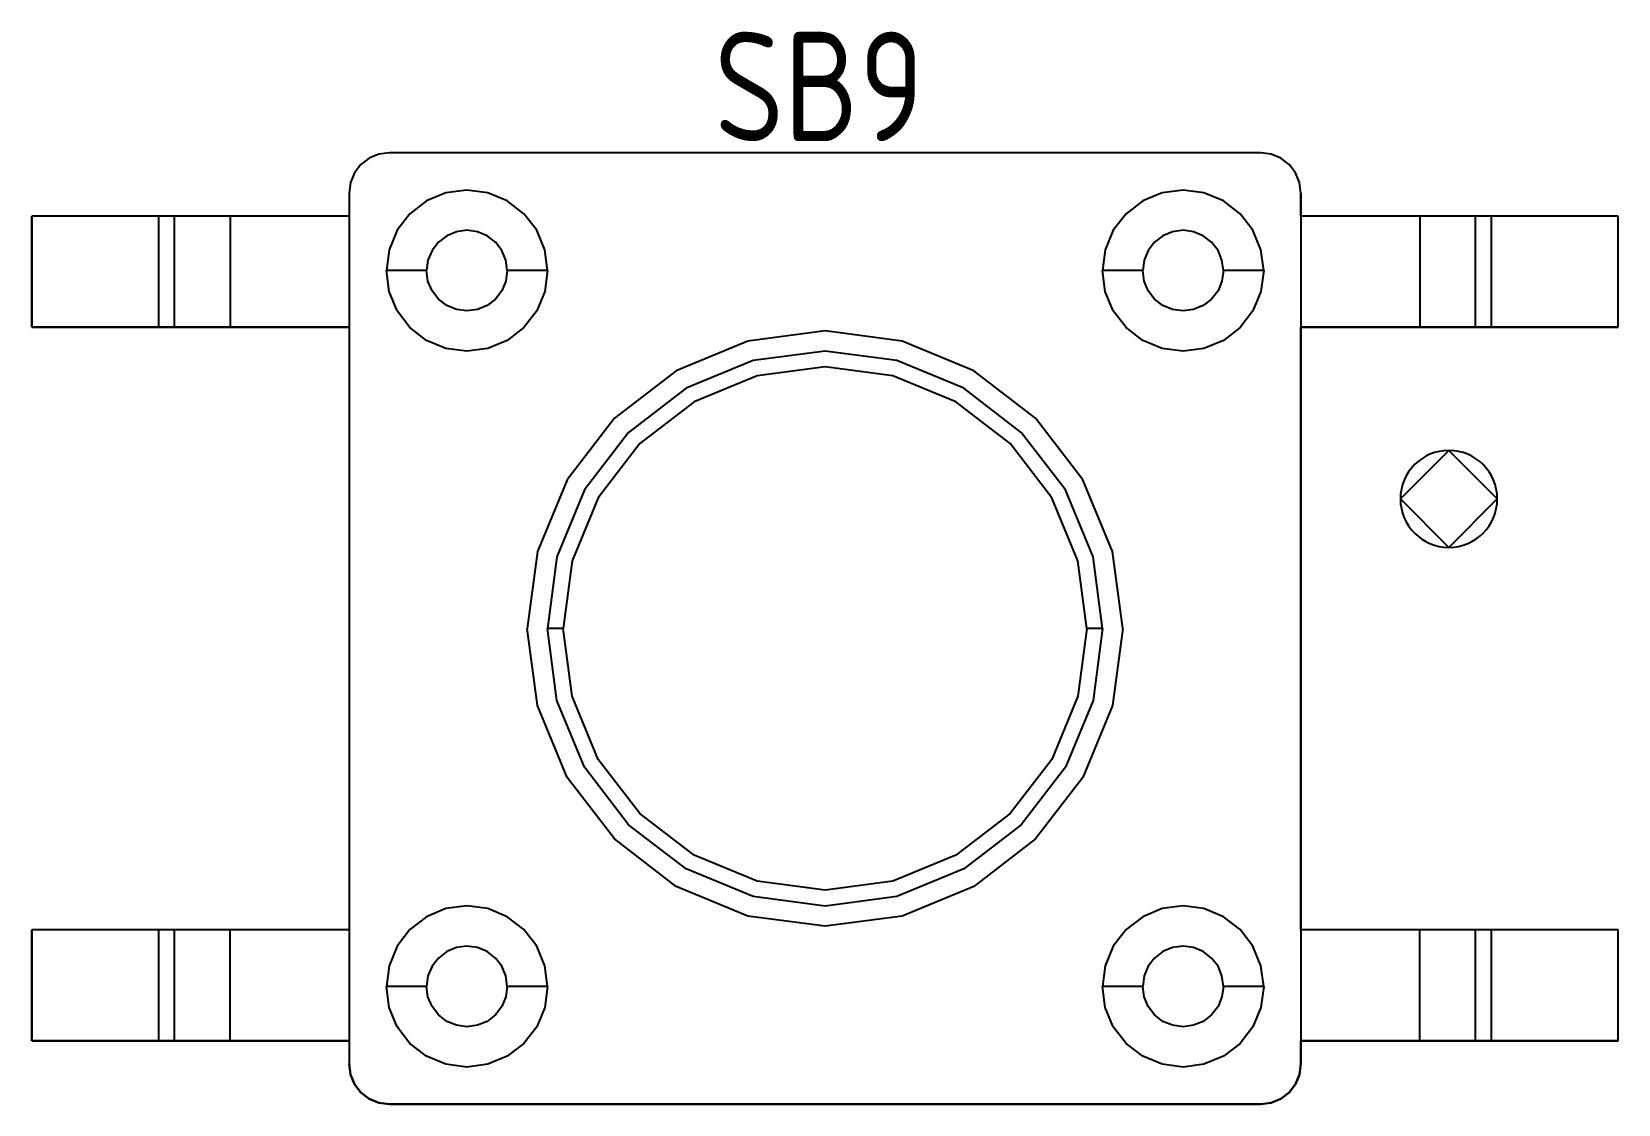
# Model space of a CAD drawing. Header units: inches. Extents: x 0 to 840, y -594 to 0.
# Drawn here: x 205.55 to 225.55, y -345.85 to -332.33 of the extents above; entities that cross this region are included whole.
import ezdxf

# ---------------------------------------------------------------- set-up
doc = ezdxf.new("R2010")
doc.units = ezdxf.units.IN
doc.header["$MEASUREMENT"] = 0
doc.styles.add('GOST type A0', font='', dxfattribs={"oblique": 15, "height": 5})
doc.styles.get('GOST type A0').set_extended_font_data('GOST type A')

msp = doc.modelspace()

# ---------------------------------------------------------------- linework, layer by layer
at = {"color": 18, "true_color": 0x000000}
for p, q in [((209.8, -333.922), (209.694, -334.002)), ((209.8, -333.922), (209.694, -334.002)), ((209.8, -333.922), (209.694, -334.002)), ((209.8, -333.922), (209.694, -334.002)), ((209.922, -333.872), (209.8, -333.922)), ((209.922, -333.872), (209.8, -333.922)), ((209.922, -333.872), (209.8, -333.922)), ((209.922, -333.872), (209.8, -333.922)), ((210.054, -333.854), (209.922, -333.872)), ((210.054, -333.854), (209.922, -333.872)), ((210.054, -333.854), (209.922, -333.872)), ((210.054, -333.854), (209.922, -333.872)), ((221.038, -333.854), (210.054, -333.854)), ((221.038, -333.854), (210.054, -333.854)), ((221.038, -333.854), (210.054, -333.854)), ((221.038, -333.854), (210.054, -333.854)), ((221.17, -333.872), (221.038, -333.854)), ((221.17, -333.872), (221.038, -333.854)), ((221.17, -333.872), (221.038, -333.854)), ((221.17, -333.872), (221.038, -333.854)), ((221.292, -333.922), (221.17, -333.872)), ((221.292, -333.922), (221.17, -333.872)), ((221.292, -333.922), (221.17, -333.872)), ((221.292, -333.922), (221.17, -333.872)), ((221.396, -334.002), (221.292, -333.922)), ((221.396, -334.002), (221.292, -333.922)), ((221.396, -334.002), (221.292, -333.922)), ((221.396, -334.002), (221.292, -333.922)), ((209.614, -334.108), (209.564, -334.23)), ((209.614, -334.108), (209.564, -334.23)), ((209.614, -334.108), (209.564, -334.23)), ((209.614, -334.108), (209.564, -334.23)), ((209.694, -334.002), (209.614, -334.108)), ((209.694, -334.002), (209.614, -334.108)), ((209.694, -334.002), (209.614, -334.108)), ((209.694, -334.002), (209.614, -334.108)), ((221.478, -334.108), (221.396, -334.002)), ((221.478, -334.108), (221.396, -334.002)), ((221.478, -334.108), (221.396, -334.002)), ((221.478, -334.108), (221.396, -334.002)), ((221.528, -334.23), (221.478, -334.108)), ((221.528, -334.23), (221.478, -334.108)), ((221.528, -334.23), (221.478, -334.108)), ((221.528, -334.23), (221.478, -334.108)), ((209.564, -334.23), (209.546, -334.362)), ((209.564, -334.23), (209.546, -334.362)), ((209.564, -334.23), (209.546, -334.362)), ((209.564, -334.23), (209.546, -334.362)), ((209.546, -334.362), (209.546, -334.654)), ((209.546, -334.362), (209.546, -345.346)), ((209.546, -334.362), (209.546, -334.654)), ((209.546, -334.362), (209.546, -345.346)), ((210.768, -334.358), (210.524, -334.46)), ((210.768, -334.358), (210.524, -334.46)), ((211.032, -334.324), (210.768, -334.358)), ((211.032, -334.324), (210.768, -334.358)), ((211.294, -334.358), (211.032, -334.324)), ((211.294, -334.358), (211.032, -334.324)), ((211.54, -334.46), (211.294, -334.358)), ((211.54, -334.46), (211.294, -334.358)), ((219.798, -334.358), (219.552, -334.46)), ((219.798, -334.358), (219.552, -334.46)), ((220.06, -334.324), (219.798, -334.358)), ((220.06, -334.324), (219.798, -334.358)), ((220.322, -334.358), (220.06, -334.324)), ((220.322, -334.358), (220.06, -334.324)), ((220.568, -334.46), (220.322, -334.358)), ((220.568, -334.46), (220.322, -334.358)), ((221.546, -334.362), (221.528, -334.23)), ((221.546, -334.362), (221.528, -334.23)), ((221.546, -334.362), (221.528, -334.23)), ((221.546, -334.362), (221.528, -334.23)), ((221.546, -334.654), (221.546, -334.362)), ((221.546, -334.362), (221.546, -345.346)), ((221.546, -334.654), (221.546, -334.362)), ((221.546, -334.362), (221.546, -345.346)), ((210.524, -334.46), (210.314, -334.622)), ((210.524, -334.46), (210.314, -334.622)), ((211.75, -334.622), (211.54, -334.46)), ((211.75, -334.622), (211.54, -334.46)), ((219.552, -334.46), (219.342, -334.622)), ((219.552, -334.46), (219.342, -334.622)), ((220.778, -334.622), (220.568, -334.46)), ((220.778, -334.622), (220.568, -334.46)), ((209.546, -334.654), (205.546, -334.654)), ((205.546, -334.654), (205.546, -336.054)), ((207.146, -334.654), (205.546, -334.654)), ((205.546, -336.054), (205.546, -334.654)), ((209.546, -334.654), (205.546, -334.654)), ((205.546, -334.654), (205.546, -336.054)), ((207.146, -334.654), (205.546, -334.654)), ((205.546, -336.054), (205.546, -334.654)), ((207.198, -334.654), (207.146, -334.654)), ((207.146, -336.054), (207.146, -334.654)), ((207.198, -334.654), (207.146, -334.654)), ((207.146, -336.054), (207.146, -334.654)), ((207.246, -334.654), (207.198, -334.654)), ((207.246, -334.654), (207.198, -334.654)), ((207.288, -334.654), (207.246, -334.654)), ((207.288, -334.654), (207.246, -334.654)), ((207.318, -334.654), (207.288, -334.654)), ((207.318, -334.654), (207.288, -334.654)), ((207.338, -334.654), (207.318, -334.654)), ((207.338, -334.654), (207.318, -334.654)), ((207.346, -334.654), (207.338, -334.654)), ((207.346, -334.654), (207.338, -334.654)), ((207.37, -334.654), (207.346, -334.654)), ((207.346, -336.054), (207.346, -334.654)), ((207.37, -334.654), (207.346, -334.654)), ((207.346, -336.054), (207.346, -334.654)), ((207.44, -334.654), (207.37, -334.654)), ((207.44, -334.654), (207.37, -334.654)), ((207.55, -334.654), (207.44, -334.654)), ((207.55, -334.654), (207.44, -334.654)), ((207.696, -334.654), (207.55, -334.654)), ((207.696, -334.654), (207.55, -334.654)), ((207.864, -334.654), (207.696, -334.654)), ((207.864, -334.654), (207.696, -334.654)), ((208.046, -334.654), (207.864, -334.654)), ((208.046, -334.654), (207.864, -334.654)), ((209.546, -334.654), (208.046, -334.654)), ((208.046, -334.654), (208.046, -336.054)), ((209.546, -334.654), (208.046, -334.654)), ((208.046, -334.654), (208.046, -336.054)), ((210.314, -334.622), (210.152, -334.832)), ((210.314, -334.622), (210.152, -334.832)), ((211.912, -334.832), (211.75, -334.622)), ((211.912, -334.832), (211.75, -334.622)), ((219.342, -334.622), (219.18, -334.832)), ((219.342, -334.622), (219.18, -334.832)), ((220.94, -334.832), (220.778, -334.622)), ((220.94, -334.832), (220.778, -334.622)), ((225.546, -334.654), (221.546, -334.654)), ((223.046, -334.654), (221.546, -334.654)), ((225.546, -334.654), (221.546, -334.654)), ((223.046, -334.654), (221.546, -334.654)), ((223.226, -334.654), (223.046, -334.654)), ((223.046, -334.654), (223.046, -336.054)), ((223.226, -334.654), (223.046, -334.654)), ((223.046, -334.654), (223.046, -336.054)), ((223.396, -334.654), (223.226, -334.654)), ((223.396, -334.654), (223.226, -334.654)), ((223.54, -334.654), (223.396, -334.654)), ((223.54, -334.654), (223.396, -334.654)), ((223.652, -334.654), (223.54, -334.654)), ((223.652, -334.654), (223.54, -334.654)), ((223.722, -334.654), (223.652, -334.654)), ((223.722, -334.654), (223.652, -334.654)), ((223.746, -334.654), (223.722, -334.654)), ((223.746, -334.654), (223.722, -334.654)), ((223.746, -336.054), (223.746, -334.654)), ((223.752, -334.654), (223.746, -334.654)), ((223.746, -336.054), (223.746, -334.654)), ((223.752, -334.654), (223.746, -334.654)), ((223.772, -334.654), (223.752, -334.654)), ((223.772, -334.654), (223.752, -334.654)), ((223.804, -334.654), (223.772, -334.654)), ((223.804, -334.654), (223.772, -334.654)), ((223.846, -334.654), (223.804, -334.654)), ((223.846, -334.654), (223.804, -334.654)), ((223.894, -334.654), (223.846, -334.654)), ((223.894, -334.654), (223.846, -334.654)), ((223.946, -334.654), (223.894, -334.654)), ((223.946, -334.654), (223.894, -334.654)), ((225.546, -334.654), (223.946, -334.654)), ((223.946, -336.054), (223.946, -334.654)), ((225.546, -334.654), (223.946, -334.654)), ((223.946, -336.054), (223.946, -334.654)), ((225.546, -336.054), (225.546, -334.654)), ((225.546, -336.054), (225.546, -334.654)), ((225.546, -336.054), (225.546, -334.654)), ((225.546, -336.054), (225.546, -334.654)), ((210.152, -334.832), (210.05, -335.076)), ((210.152, -334.832), (210.05, -335.076)), ((210.672, -334.98), (210.592, -335.086)), ((210.672, -334.98), (210.592, -335.086)), ((210.778, -334.9), (210.672, -334.98)), ((210.778, -334.9), (210.672, -334.98)), ((210.9, -334.85), (210.778, -334.9)), ((210.9, -334.85), (210.778, -334.9)), ((211.032, -334.832), (210.9, -334.85)), ((211.032, -334.832), (210.9, -334.85)), ((211.164, -334.85), (211.032, -334.832)), ((211.164, -334.85), (211.032, -334.832)), ((211.286, -334.9), (211.164, -334.85)), ((211.286, -334.9), (211.164, -334.85)), ((211.39, -334.98), (211.286, -334.9)), ((211.39, -334.98), (211.286, -334.9)), ((211.472, -335.086), (211.39, -334.98)), ((211.472, -335.086), (211.39, -334.98)), ((212.012, -335.076), (211.912, -334.832)), ((212.012, -335.076), (211.912, -334.832)), ((219.18, -334.832), (219.078, -335.076)), ((219.18, -334.832), (219.078, -335.076)), ((219.7, -334.98), (219.62, -335.086)), ((219.7, -334.98), (219.62, -335.086)), ((219.806, -334.9), (219.7, -334.98)), ((219.806, -334.9), (219.7, -334.98)), ((219.928, -334.85), (219.806, -334.9)), ((219.928, -334.85), (219.806, -334.9)), ((220.06, -334.832), (219.928, -334.85)), ((220.06, -334.832), (219.928, -334.85)), ((220.192, -334.85), (220.06, -334.832)), ((220.192, -334.85), (220.06, -334.832)), ((220.314, -334.9), (220.192, -334.85)), ((220.314, -334.9), (220.192, -334.85)), ((220.42, -334.98), (220.314, -334.9)), ((220.42, -334.98), (220.314, -334.9)), ((220.5, -335.086), (220.42, -334.98)), ((220.5, -335.086), (220.42, -334.98)), ((221.042, -335.076), (220.94, -334.832)), ((221.042, -335.076), (220.94, -334.832)), ((210.05, -335.076), (210.016, -335.34)), ((210.05, -335.076), (210.016, -335.34)), ((210.592, -335.086), (210.54, -335.208)), ((210.592, -335.086), (210.54, -335.208)), ((211.522, -335.208), (211.472, -335.086)), ((211.522, -335.208), (211.472, -335.086)), ((212.048, -335.34), (212.012, -335.076)), ((212.048, -335.34), (212.012, -335.076)), ((219.078, -335.076), (219.044, -335.34)), ((219.078, -335.076), (219.044, -335.34)), ((219.62, -335.086), (219.57, -335.208)), ((219.62, -335.086), (219.57, -335.208)), ((220.55, -335.208), (220.5, -335.086)), ((220.55, -335.208), (220.5, -335.086)), ((221.076, -335.34), (221.042, -335.076)), ((221.076, -335.34), (221.042, -335.076)), ((210.05, -335.602), (210.016, -335.34)), ((210.032, -335.34), (210.016, -335.34)), ((210.05, -335.602), (210.016, -335.34)), ((210.032, -335.34), (210.016, -335.34)), ((210.084, -335.34), (210.032, -335.34)), ((210.084, -335.34), (210.032, -335.34)), ((210.164, -335.34), (210.084, -335.34)), ((210.164, -335.34), (210.084, -335.34)), ((210.27, -335.34), (210.164, -335.34)), ((210.27, -335.34), (210.164, -335.34)), ((210.392, -335.34), (210.27, -335.34)), ((210.392, -335.34), (210.27, -335.34)), ((210.524, -335.34), (210.392, -335.34)), ((210.524, -335.34), (210.392, -335.34)), ((210.54, -335.208), (210.524, -335.34)), ((210.54, -335.208), (210.524, -335.34)), ((210.54, -335.472), (210.524, -335.34)), ((210.54, -335.472), (210.524, -335.34)), ((211.54, -335.34), (211.522, -335.208)), ((211.54, -335.34), (211.522, -335.208)), ((211.54, -335.34), (211.522, -335.472)), ((211.54, -335.34), (211.522, -335.472)), ((211.672, -335.34), (211.54, -335.34)), ((211.672, -335.34), (211.54, -335.34)), ((211.794, -335.34), (211.672, -335.34)), ((211.794, -335.34), (211.672, -335.34)), ((211.898, -335.34), (211.794, -335.34)), ((211.898, -335.34), (211.794, -335.34)), ((211.98, -335.34), (211.898, -335.34)), ((211.98, -335.34), (211.898, -335.34)), ((212.03, -335.34), (211.98, -335.34)), ((212.03, -335.34), (211.98, -335.34)), ((212.048, -335.34), (212.012, -335.602)), ((212.048, -335.34), (212.012, -335.602)), ((212.048, -335.34), (212.03, -335.34)), ((212.048, -335.34), (212.03, -335.34)), ((219.078, -335.602), (219.044, -335.34)), ((219.062, -335.34), (219.044, -335.34)), ((219.078, -335.602), (219.044, -335.34)), ((219.062, -335.34), (219.044, -335.34)), ((219.112, -335.34), (219.062, -335.34)), ((219.112, -335.34), (219.062, -335.34)), ((219.192, -335.34), (219.112, -335.34)), ((219.192, -335.34), (219.112, -335.34)), ((219.298, -335.34), (219.192, -335.34)), ((219.298, -335.34), (219.192, -335.34)), ((219.42, -335.34), (219.298, -335.34)), ((219.42, -335.34), (219.298, -335.34)), ((219.552, -335.34), (219.42, -335.34)), ((219.552, -335.34), (219.42, -335.34)), ((219.57, -335.208), (219.552, -335.34)), ((219.57, -335.208), (219.552, -335.34)), ((219.57, -335.472), (219.552, -335.34)), ((219.57, -335.472), (219.552, -335.34)), ((220.568, -335.34), (220.55, -335.208)), ((220.568, -335.34), (220.55, -335.208)), ((220.568, -335.34), (220.55, -335.472)), ((220.568, -335.34), (220.55, -335.472)), ((220.7, -335.34), (220.568, -335.34)), ((220.7, -335.34), (220.568, -335.34)), ((220.822, -335.34), (220.7, -335.34)), ((220.822, -335.34), (220.7, -335.34)), ((220.928, -335.34), (220.822, -335.34)), ((220.928, -335.34), (220.822, -335.34)), ((221.008, -335.34), (220.928, -335.34)), ((221.008, -335.34), (220.928, -335.34)), ((221.058, -335.34), (221.008, -335.34)), ((221.058, -335.34), (221.008, -335.34)), ((221.076, -335.34), (221.042, -335.602)), ((221.076, -335.34), (221.042, -335.602)), ((221.076, -335.34), (221.058, -335.34)), ((221.076, -335.34), (221.058, -335.34)), ((210.592, -335.594), (210.54, -335.472)), ((210.592, -335.594), (210.54, -335.472)), ((210.672, -335.7), (210.592, -335.594)), ((210.672, -335.7), (210.592, -335.594)), ((211.472, -335.594), (211.39, -335.7)), ((211.472, -335.594), (211.39, -335.7)), ((211.522, -335.472), (211.472, -335.594)), ((211.522, -335.472), (211.472, -335.594)), ((219.62, -335.594), (219.57, -335.472)), ((219.62, -335.594), (219.57, -335.472)), ((219.7, -335.7), (219.62, -335.594)), ((219.7, -335.7), (219.62, -335.594)), ((220.5, -335.594), (220.42, -335.7)), ((220.5, -335.594), (220.42, -335.7)), ((220.55, -335.472), (220.5, -335.594)), ((220.55, -335.472), (220.5, -335.594)), ((210.152, -335.848), (210.05, -335.602)), ((210.152, -335.848), (210.05, -335.602)), ((210.778, -335.78), (210.672, -335.7)), ((210.778, -335.78), (210.672, -335.7)), ((210.9, -335.83), (210.778, -335.78)), ((210.9, -335.83), (210.778, -335.78)), ((211.286, -335.78), (211.164, -335.83)), ((211.286, -335.78), (211.164, -335.83)), ((211.39, -335.7), (211.286, -335.78)), ((211.39, -335.7), (211.286, -335.78)), ((212.012, -335.602), (211.912, -335.848)), ((212.012, -335.602), (211.912, -335.848)), ((219.18, -335.848), (219.078, -335.602)), ((219.18, -335.848), (219.078, -335.602)), ((219.806, -335.78), (219.7, -335.7)), ((219.806, -335.78), (219.7, -335.7)), ((219.928, -335.83), (219.806, -335.78)), ((219.928, -335.83), (219.806, -335.78)), ((220.314, -335.78), (220.192, -335.83)), ((220.314, -335.78), (220.192, -335.83)), ((220.42, -335.7), (220.314, -335.78)), ((220.42, -335.7), (220.314, -335.78)), ((221.042, -335.602), (220.94, -335.848)), ((221.042, -335.602), (220.94, -335.848)), ((210.314, -336.058), (210.152, -335.848)), ((210.314, -336.058), (210.152, -335.848)), ((211.032, -335.848), (210.9, -335.83)), ((211.032, -335.848), (210.9, -335.83)), ((211.164, -335.83), (211.032, -335.848)), ((211.164, -335.83), (211.032, -335.848)), ((211.912, -335.848), (211.75, -336.058)), ((211.912, -335.848), (211.75, -336.058)), ((219.342, -336.058), (219.18, -335.848)), ((219.342, -336.058), (219.18, -335.848)), ((220.06, -335.848), (219.928, -335.83)), ((220.06, -335.848), (219.928, -335.83)), ((220.192, -335.83), (220.06, -335.848)), ((220.192, -335.83), (220.06, -335.848)), ((220.94, -335.848), (220.778, -336.058)), ((220.94, -335.848), (220.778, -336.058)), ((205.546, -336.054), (209.546, -336.054)), ((207.146, -336.054), (205.546, -336.054)), ((205.546, -336.054), (209.546, -336.054)), ((207.146, -336.054), (205.546, -336.054)), ((207.198, -336.054), (207.146, -336.054)), ((207.198, -336.054), (207.146, -336.054)), ((207.246, -336.054), (207.198, -336.054)), ((207.246, -336.054), (207.198, -336.054)), ((207.288, -336.054), (207.246, -336.054)), ((207.288, -336.054), (207.246, -336.054)), ((207.318, -336.054), (207.288, -336.054)), ((207.318, -336.054), (207.288, -336.054)), ((207.338, -336.054), (207.318, -336.054)), ((207.338, -336.054), (207.318, -336.054)), ((207.346, -336.054), (207.338, -336.054)), ((207.346, -336.054), (207.338, -336.054)), ((207.37, -336.054), (207.346, -336.054)), ((207.37, -336.054), (207.346, -336.054)), ((207.44, -336.054), (207.37, -336.054)), ((207.44, -336.054), (207.37, -336.054)), ((207.55, -336.054), (207.44, -336.054)), ((207.55, -336.054), (207.44, -336.054)), ((207.696, -336.054), (207.55, -336.054)), ((207.696, -336.054), (207.55, -336.054)), ((207.864, -336.054), (207.696, -336.054)), ((207.864, -336.054), (207.696, -336.054)), ((208.046, -336.054), (207.864, -336.054)), ((208.046, -336.054), (207.864, -336.054)), ((209.546, -336.054), (208.046, -336.054)), ((209.546, -336.054), (208.046, -336.054)), ((209.546, -336.054), (209.546, -343.654)), ((209.546, -336.054), (209.546, -343.654)), ((210.524, -336.22), (210.314, -336.058)), ((210.524, -336.22), (210.314, -336.058)), ((211.75, -336.058), (211.54, -336.22)), ((211.75, -336.058), (211.54, -336.22)), ((215.546, -336.1), (214.574, -336.228)), ((215.546, -336.1), (214.574, -336.228)), ((216.518, -336.228), (215.546, -336.1)), ((216.518, -336.228), (215.546, -336.1)), ((219.552, -336.22), (219.342, -336.058)), ((219.552, -336.22), (219.342, -336.058)), ((220.778, -336.058), (220.568, -336.22)), ((220.778, -336.058), (220.568, -336.22)), ((221.546, -343.654), (221.546, -336.054)), ((221.546, -336.054), (225.546, -336.054)), ((223.046, -336.054), (221.546, -336.054)), ((221.546, -343.654), (221.546, -336.054)), ((221.546, -336.054), (225.546, -336.054)), ((223.046, -336.054), (221.546, -336.054)), ((223.226, -336.054), (223.046, -336.054)), ((223.226, -336.054), (223.046, -336.054)), ((223.396, -336.054), (223.226, -336.054)), ((223.396, -336.054), (223.226, -336.054)), ((223.54, -336.054), (223.396, -336.054)), ((223.54, -336.054), (223.396, -336.054)), ((223.652, -336.054), (223.54, -336.054)), ((223.652, -336.054), (223.54, -336.054)), ((223.722, -336.054), (223.652, -336.054)), ((223.722, -336.054), (223.652, -336.054)), ((223.746, -336.054), (223.722, -336.054)), ((223.746, -336.054), (223.722, -336.054)), ((223.752, -336.054), (223.746, -336.054)), ((223.752, -336.054), (223.746, -336.054)), ((223.772, -336.054), (223.752, -336.054)), ((223.772, -336.054), (223.752, -336.054)), ((223.804, -336.054), (223.772, -336.054)), ((223.804, -336.054), (223.772, -336.054)), ((223.846, -336.054), (223.804, -336.054)), ((223.846, -336.054), (223.804, -336.054)), ((223.894, -336.054), (223.846, -336.054)), ((223.894, -336.054), (223.846, -336.054)), ((223.946, -336.054), (223.894, -336.054)), ((223.946, -336.054), (223.894, -336.054)), ((225.546, -336.054), (223.946, -336.054)), ((225.546, -336.054), (223.946, -336.054)), ((210.768, -336.322), (210.524, -336.22)), ((210.768, -336.322), (210.524, -336.22)), ((211.032, -336.356), (210.768, -336.322)), ((211.032, -336.356), (210.768, -336.322)), ((211.294, -336.322), (211.032, -336.356)), ((211.294, -336.322), (211.032, -336.356)), ((211.54, -336.22), (211.294, -336.322)), ((211.54, -336.22), (211.294, -336.322)), ((214.574, -336.228), (213.668, -336.604)), ((214.574, -336.228), (213.668, -336.604)), ((215.546, -336.354), (214.64, -336.474)), ((215.546, -336.354), (214.64, -336.474)), ((216.452, -336.474), (215.546, -336.354)), ((216.452, -336.474), (215.546, -336.354)), ((217.422, -336.604), (216.518, -336.228)), ((217.422, -336.604), (216.518, -336.228)), ((219.798, -336.322), (219.552, -336.22)), ((219.798, -336.322), (219.552, -336.22)), ((220.06, -336.356), (219.798, -336.322)), ((220.06, -336.356), (219.798, -336.322)), ((220.322, -336.322), (220.06, -336.356)), ((220.322, -336.322), (220.06, -336.356)), ((220.568, -336.22), (220.322, -336.322)), ((220.568, -336.22), (220.322, -336.322)), ((214.64, -336.474), (213.796, -336.822)), ((214.64, -336.474), (213.796, -336.822)), ((215.546, -336.554), (214.692, -336.666)), ((215.546, -336.554), (214.692, -336.666)), ((216.4, -336.666), (215.546, -336.554)), ((216.4, -336.666), (215.546, -336.554)), ((217.296, -336.822), (216.452, -336.474)), ((217.296, -336.822), (216.452, -336.474)), ((213.668, -336.604), (212.892, -337.2)), ((213.668, -336.604), (212.892, -337.2)), ((214.692, -336.666), (213.896, -336.996)), ((214.692, -336.666), (213.896, -336.996)), ((217.196, -336.996), (216.4, -336.666)), ((217.196, -336.996), (216.4, -336.666)), ((218.2, -337.2), (217.422, -336.604)), ((218.2, -337.2), (217.422, -336.604)), ((213.796, -336.822), (213.07, -337.38)), ((213.796, -336.822), (213.07, -337.38)), ((213.896, -336.996), (213.212, -337.52)), ((213.896, -336.996), (213.212, -337.52)), ((217.88, -337.52), (217.196, -336.996)), ((217.88, -337.52), (217.196, -336.996)), ((218.02, -337.38), (217.296, -336.822)), ((218.02, -337.38), (217.296, -336.822)), ((212.892, -337.2), (212.294, -337.978)), ((212.892, -337.2), (212.294, -337.978)), ((213.07, -337.38), (212.514, -338.104)), ((213.07, -337.38), (212.514, -338.104)), ((218.576, -338.104), (218.02, -337.38)), ((218.576, -338.104), (218.02, -337.38)), ((218.796, -337.978), (218.2, -337.2)), ((218.796, -337.978), (218.2, -337.2)), ((213.212, -337.52), (212.688, -338.204)), ((213.212, -337.52), (212.688, -338.204)), ((218.404, -338.204), (217.88, -337.52)), ((218.404, -338.204), (217.88, -337.52)), ((223.41, -337.608), (222.799, -338.219)), ((224.021, -338.219), (223.41, -337.608)), ((212.294, -337.978), (211.92, -338.882)), ((212.294, -337.978), (211.92, -338.882)), ((219.172, -338.882), (218.796, -337.978)), ((219.172, -338.882), (218.796, -337.978)), ((212.514, -338.104), (212.166, -338.948)), ((212.514, -338.104), (212.166, -338.948)), ((218.926, -338.948), (218.576, -338.104)), ((218.926, -338.948), (218.576, -338.104)), ((212.688, -338.204), (212.358, -339)), ((212.688, -338.204), (212.358, -339)), ((218.734, -339), (218.404, -338.204)), ((218.734, -339), (218.404, -338.204)), ((222.799, -338.219), (223.41, -338.83)), ((223.41, -338.83), (224.021, -338.219)), ((211.92, -338.882), (211.792, -339.854)), ((211.92, -338.882), (211.792, -339.854)), ((212.166, -338.948), (212.046, -339.854)), ((212.166, -338.948), (212.046, -339.854)), ((219.046, -339.854), (218.926, -338.948)), ((219.046, -339.854), (218.926, -338.948)), ((219.3, -339.854), (219.172, -338.882)), ((219.3, -339.854), (219.172, -338.882)), ((212.358, -339), (212.246, -339.854)), ((212.358, -339), (212.246, -339.854)), ((218.846, -339.854), (218.734, -339)), ((218.846, -339.854), (218.734, -339)), ((211.92, -340.826), (211.792, -339.854)), ((211.92, -340.826), (211.792, -339.854)), ((212.166, -340.76), (212.046, -339.854)), ((212.052, -339.854), (212.046, -339.854)), ((212.166, -340.76), (212.046, -339.854)), ((212.052, -339.854), (212.046, -339.854)), ((212.072, -339.854), (212.052, -339.854)), ((212.072, -339.854), (212.052, -339.854)), ((212.104, -339.854), (212.072, -339.854)), ((212.104, -339.854), (212.072, -339.854)), ((212.146, -339.854), (212.104, -339.854)), ((212.146, -339.854), (212.104, -339.854)), ((212.194, -339.854), (212.146, -339.854)), ((212.194, -339.854), (212.146, -339.854)), ((212.246, -339.854), (212.194, -339.854)), ((212.246, -339.854), (212.194, -339.854)), ((212.358, -340.708), (212.246, -339.854)), ((212.358, -340.708), (212.246, -339.854)), ((218.846, -339.854), (218.734, -340.708)), ((218.846, -339.854), (218.734, -340.708)), ((218.898, -339.854), (218.846, -339.854)), ((218.898, -339.854), (218.846, -339.854)), ((218.946, -339.854), (218.898, -339.854)), ((218.946, -339.854), (218.898, -339.854)), ((219.046, -339.854), (218.926, -340.76)), ((219.046, -339.854), (218.926, -340.76)), ((218.988, -339.854), (218.946, -339.854)), ((218.988, -339.854), (218.946, -339.854)), ((219.018, -339.854), (218.988, -339.854)), ((219.018, -339.854), (218.988, -339.854)), ((219.038, -339.854), (219.018, -339.854)), ((219.038, -339.854), (219.018, -339.854)), ((219.046, -339.854), (219.038, -339.854)), ((219.046, -339.854), (219.038, -339.854)), ((219.3, -339.854), (219.172, -340.826)), ((219.3, -339.854), (219.172, -340.826)), ((212.514, -341.604), (212.166, -340.76)), ((212.514, -341.604), (212.166, -340.76)), ((212.688, -341.504), (212.358, -340.708)), ((212.688, -341.504), (212.358, -340.708)), ((218.734, -340.708), (218.404, -341.504)), ((218.734, -340.708), (218.404, -341.504)), ((218.926, -340.76), (218.576, -341.604)), ((218.926, -340.76), (218.576, -341.604)), ((212.294, -341.732), (211.92, -340.826)), ((212.294, -341.732), (211.92, -340.826)), ((219.172, -340.826), (218.796, -341.732)), ((219.172, -340.826), (218.796, -341.732)), ((213.212, -342.188), (212.688, -341.504)), ((213.212, -342.188), (212.688, -341.504)), ((218.404, -341.504), (217.88, -342.188)), ((218.404, -341.504), (217.88, -342.188)), ((212.892, -342.508), (212.294, -341.732)), ((212.892, -342.508), (212.294, -341.732)), ((213.07, -342.328), (212.514, -341.604)), ((213.07, -342.328), (212.514, -341.604)), ((218.576, -341.604), (218.02, -342.328)), ((218.576, -341.604), (218.02, -342.328)), ((218.796, -341.732), (218.2, -342.508)), ((218.796, -341.732), (218.2, -342.508)), ((213.896, -342.712), (213.212, -342.188)), ((213.896, -342.712), (213.212, -342.188)), ((217.88, -342.188), (217.196, -342.712)), ((217.88, -342.188), (217.196, -342.712)), ((213.796, -342.886), (213.07, -342.328)), ((213.796, -342.886), (213.07, -342.328)), ((218.02, -342.328), (217.296, -342.886)), ((218.02, -342.328), (217.296, -342.886)), ((213.668, -343.106), (212.892, -342.508)), ((213.668, -343.106), (212.892, -342.508)), ((218.2, -342.508), (217.422, -343.106)), ((218.2, -342.508), (217.422, -343.106)), ((214.692, -343.042), (213.896, -342.712)), ((214.692, -343.042), (213.896, -342.712)), ((217.196, -342.712), (216.4, -343.042)), ((217.196, -342.712), (216.4, -343.042)), ((214.64, -343.234), (213.796, -342.886)), ((214.64, -343.234), (213.796, -342.886)), ((217.296, -342.886), (216.452, -343.234)), ((217.296, -342.886), (216.452, -343.234)), ((214.574, -343.48), (213.668, -343.106)), ((214.574, -343.48), (213.668, -343.106)), ((215.546, -343.154), (214.692, -343.042)), ((215.546, -343.154), (214.692, -343.042)), ((216.4, -343.042), (215.546, -343.154)), ((216.4, -343.042), (215.546, -343.154)), ((217.422, -343.106), (216.518, -343.48)), ((217.422, -343.106), (216.518, -343.48)), ((210.768, -343.386), (210.524, -343.488)), ((210.768, -343.386), (210.524, -343.488)), ((211.032, -343.352), (210.768, -343.386)), ((211.032, -343.352), (210.768, -343.386)), ((211.294, -343.386), (211.032, -343.352)), ((211.294, -343.386), (211.032, -343.352)), ((211.54, -343.488), (211.294, -343.386)), ((211.54, -343.488), (211.294, -343.386)), ((215.546, -343.354), (214.64, -343.234)), ((215.546, -343.354), (214.64, -343.234)), ((216.452, -343.234), (215.546, -343.354)), ((216.452, -343.234), (215.546, -343.354)), ((219.798, -343.386), (219.552, -343.488)), ((219.798, -343.386), (219.552, -343.488)), ((220.06, -343.352), (219.798, -343.386)), ((220.06, -343.352), (219.798, -343.386)), ((220.322, -343.386), (220.06, -343.352)), ((220.322, -343.386), (220.06, -343.352)), ((220.568, -343.488), (220.322, -343.386)), ((220.568, -343.488), (220.322, -343.386)), ((210.524, -343.488), (210.314, -343.65)), ((210.524, -343.488), (210.314, -343.65)), ((211.75, -343.65), (211.54, -343.488)), ((211.75, -343.65), (211.54, -343.488)), ((215.546, -343.608), (214.574, -343.48)), ((215.546, -343.608), (214.574, -343.48)), ((216.518, -343.48), (215.546, -343.608)), ((216.518, -343.48), (215.546, -343.608)), ((219.552, -343.488), (219.342, -343.65)), ((219.552, -343.488), (219.342, -343.65)), ((220.778, -343.65), (220.568, -343.488)), ((220.778, -343.65), (220.568, -343.488)), ((209.546, -343.654), (205.546, -343.654)), ((205.546, -343.654), (205.546, -345.054)), ((207.146, -343.654), (205.546, -343.654)), ((205.546, -345.054), (205.546, -343.654)), ((209.546, -343.654), (205.546, -343.654)), ((205.546, -343.654), (205.546, -345.054)), ((207.146, -343.654), (205.546, -343.654)), ((205.546, -345.054), (205.546, -343.654)), ((207.198, -343.654), (207.146, -343.654)), ((207.146, -345.054), (207.146, -343.654)), ((207.198, -343.654), (207.146, -343.654)), ((207.146, -345.054), (207.146, -343.654)), ((207.246, -343.654), (207.198, -343.654)), ((207.246, -343.654), (207.198, -343.654)), ((207.288, -343.654), (207.246, -343.654)), ((207.288, -343.654), (207.246, -343.654)), ((207.318, -343.654), (207.288, -343.654)), ((207.318, -343.654), (207.288, -343.654)), ((207.338, -343.654), (207.318, -343.654)), ((207.338, -343.654), (207.318, -343.654)), ((207.346, -343.654), (207.338, -343.654)), ((207.346, -343.654), (207.338, -343.654)), ((207.37, -343.654), (207.346, -343.654)), ((207.346, -345.054), (207.346, -343.654)), ((207.37, -343.654), (207.346, -343.654)), ((207.346, -345.054), (207.346, -343.654)), ((207.44, -343.654), (207.37, -343.654)), ((207.44, -343.654), (207.37, -343.654)), ((207.55, -343.654), (207.44, -343.654)), ((207.55, -343.654), (207.44, -343.654)), ((207.696, -343.654), (207.55, -343.654)), ((207.696, -343.654), (207.55, -343.654)), ((207.864, -343.654), (207.696, -343.654)), ((207.864, -343.654), (207.696, -343.654)), ((208.046, -343.654), (207.864, -343.654)), ((208.046, -343.654), (207.864, -343.654)), ((209.546, -343.654), (208.046, -343.654)), ((208.046, -345.054), (208.046, -343.654)), ((209.546, -343.654), (208.046, -343.654)), ((208.046, -345.054), (208.046, -343.654)), ((210.314, -343.65), (210.152, -343.86)), ((210.314, -343.65), (210.152, -343.86)), ((211.912, -343.86), (211.75, -343.65)), ((211.912, -343.86), (211.75, -343.65)), ((219.342, -343.65), (219.18, -343.86)), ((219.342, -343.65), (219.18, -343.86)), ((220.94, -343.86), (220.778, -343.65)), ((220.94, -343.86), (220.778, -343.65)), ((225.546, -343.654), (221.546, -343.654)), ((223.046, -343.654), (221.546, -343.654)), ((225.546, -343.654), (221.546, -343.654)), ((223.046, -343.654), (221.546, -343.654)), ((223.226, -343.654), (223.046, -343.654)), ((223.046, -345.054), (223.046, -343.654)), ((223.226, -343.654), (223.046, -343.654)), ((223.046, -345.054), (223.046, -343.654)), ((223.396, -343.654), (223.226, -343.654)), ((223.396, -343.654), (223.226, -343.654)), ((223.54, -343.654), (223.396, -343.654)), ((223.54, -343.654), (223.396, -343.654)), ((223.652, -343.654), (223.54, -343.654)), ((223.652, -343.654), (223.54, -343.654)), ((223.722, -343.654), (223.652, -343.654)), ((223.722, -343.654), (223.652, -343.654)), ((223.746, -343.654), (223.722, -343.654)), ((223.746, -343.654), (223.722, -343.654)), ((223.746, -345.054), (223.746, -343.654)), ((223.752, -343.654), (223.746, -343.654)), ((223.746, -345.054), (223.746, -343.654)), ((223.752, -343.654), (223.746, -343.654)), ((223.772, -343.654), (223.752, -343.654)), ((223.772, -343.654), (223.752, -343.654)), ((223.804, -343.654), (223.772, -343.654)), ((223.804, -343.654), (223.772, -343.654)), ((223.846, -343.654), (223.804, -343.654)), ((223.846, -343.654), (223.804, -343.654)), ((223.894, -343.654), (223.846, -343.654)), ((223.894, -343.654), (223.846, -343.654)), ((223.946, -343.654), (223.894, -343.654)), ((223.946, -343.654), (223.894, -343.654)), ((225.546, -343.654), (223.946, -343.654)), ((223.946, -345.054), (223.946, -343.654)), ((225.546, -343.654), (223.946, -343.654)), ((223.946, -345.054), (223.946, -343.654)), ((225.546, -345.054), (225.546, -343.654)), ((225.546, -345.054), (225.546, -343.654)), ((225.546, -345.054), (225.546, -343.654)), ((225.546, -345.054), (225.546, -343.654)), ((210.152, -343.86), (210.05, -344.106)), ((210.152, -343.86), (210.05, -344.106)), ((210.778, -343.928), (210.672, -344.01)), ((210.778, -343.928), (210.672, -344.01)), ((210.9, -343.878), (210.778, -343.928)), ((210.9, -343.878), (210.778, -343.928)), ((211.032, -343.86), (210.9, -343.878)), ((211.032, -343.86), (210.9, -343.878)), ((211.164, -343.878), (211.032, -343.86)), ((211.164, -343.878), (211.032, -343.86)), ((211.286, -343.928), (211.164, -343.878)), ((211.286, -343.928), (211.164, -343.878)), ((211.39, -344.01), (211.286, -343.928)), ((211.39, -344.01), (211.286, -343.928)), ((212.012, -344.106), (211.912, -343.86)), ((212.012, -344.106), (211.912, -343.86)), ((219.18, -343.86), (219.078, -344.106)), ((219.18, -343.86), (219.078, -344.106)), ((219.806, -343.928), (219.7, -344.01)), ((219.806, -343.928), (219.7, -344.01)), ((219.928, -343.878), (219.806, -343.928)), ((219.928, -343.878), (219.806, -343.928)), ((220.06, -343.86), (219.928, -343.878)), ((220.06, -343.86), (219.928, -343.878)), ((220.192, -343.878), (220.06, -343.86)), ((220.192, -343.878), (220.06, -343.86)), ((220.314, -343.928), (220.192, -343.878)), ((220.314, -343.928), (220.192, -343.878)), ((220.42, -344.01), (220.314, -343.928)), ((220.42, -344.01), (220.314, -343.928)), ((221.042, -344.106), (220.94, -343.86)), ((221.042, -344.106), (220.94, -343.86)), ((210.05, -344.106), (210.016, -344.368)), ((210.05, -344.106), (210.016, -344.368)), ((210.592, -344.114), (210.54, -344.236)), ((210.592, -344.114), (210.54, -344.236)), ((210.672, -344.01), (210.592, -344.114)), ((210.672, -344.01), (210.592, -344.114)), ((211.472, -344.114), (211.39, -344.01)), ((211.472, -344.114), (211.39, -344.01)), ((211.522, -344.236), (211.472, -344.114)), ((211.522, -344.236), (211.472, -344.114)), ((212.048, -344.368), (212.012, -344.106)), ((212.048, -344.368), (212.012, -344.106)), ((219.078, -344.106), (219.044, -344.368)), ((219.078, -344.106), (219.044, -344.368)), ((219.62, -344.114), (219.57, -344.236)), ((219.62, -344.114), (219.57, -344.236)), ((219.7, -344.01), (219.62, -344.114)), ((219.7, -344.01), (219.62, -344.114)), ((220.5, -344.114), (220.42, -344.01)), ((220.5, -344.114), (220.42, -344.01)), ((220.55, -344.236), (220.5, -344.114)), ((220.55, -344.236), (220.5, -344.114)), ((221.076, -344.368), (221.042, -344.106)), ((221.076, -344.368), (221.042, -344.106)), ((210.05, -344.632), (210.016, -344.368)), ((210.032, -344.368), (210.016, -344.368)), ((210.05, -344.632), (210.016, -344.368)), ((210.032, -344.368), (210.016, -344.368)), ((210.084, -344.368), (210.032, -344.368)), ((210.084, -344.368), (210.032, -344.368)), ((210.164, -344.368), (210.084, -344.368)), ((210.164, -344.368), (210.084, -344.368)), ((210.27, -344.368), (210.164, -344.368)), ((210.27, -344.368), (210.164, -344.368)), ((210.392, -344.368), (210.27, -344.368)), ((210.392, -344.368), (210.27, -344.368)), ((210.524, -344.368), (210.392, -344.368)), ((210.524, -344.368), (210.392, -344.368)), ((210.54, -344.236), (210.524, -344.368)), ((210.54, -344.236), (210.524, -344.368)), ((210.54, -344.5), (210.524, -344.368)), ((210.54, -344.5), (210.524, -344.368)), ((211.54, -344.368), (211.522, -344.236)), ((211.54, -344.368), (211.522, -344.236)), ((211.54, -344.368), (211.522, -344.5)), ((211.54, -344.368), (211.522, -344.5)), ((211.672, -344.368), (211.54, -344.368)), ((211.672, -344.368), (211.54, -344.368)), ((211.794, -344.368), (211.672, -344.368)), ((211.794, -344.368), (211.672, -344.368)), ((211.898, -344.368), (211.794, -344.368)), ((211.898, -344.368), (211.794, -344.368)), ((211.98, -344.368), (211.898, -344.368)), ((211.98, -344.368), (211.898, -344.368)), ((212.03, -344.368), (211.98, -344.368)), ((212.03, -344.368), (211.98, -344.368)), ((212.048, -344.368), (212.012, -344.632)), ((212.048, -344.368), (212.012, -344.632)), ((212.048, -344.368), (212.03, -344.368)), ((212.048, -344.368), (212.03, -344.368)), ((219.078, -344.632), (219.044, -344.368)), ((219.062, -344.368), (219.044, -344.368)), ((219.078, -344.632), (219.044, -344.368)), ((219.062, -344.368), (219.044, -344.368)), ((219.112, -344.368), (219.062, -344.368)), ((219.112, -344.368), (219.062, -344.368)), ((219.192, -344.368), (219.112, -344.368)), ((219.192, -344.368), (219.112, -344.368)), ((219.298, -344.368), (219.192, -344.368)), ((219.298, -344.368), (219.192, -344.368)), ((219.42, -344.368), (219.298, -344.368)), ((219.42, -344.368), (219.298, -344.368)), ((219.552, -344.368), (219.42, -344.368)), ((219.552, -344.368), (219.42, -344.368)), ((219.57, -344.236), (219.552, -344.368)), ((219.57, -344.236), (219.552, -344.368)), ((219.57, -344.5), (219.552, -344.368)), ((219.57, -344.5), (219.552, -344.368)), ((220.568, -344.368), (220.55, -344.236)), ((220.568, -344.368), (220.55, -344.236)), ((220.568, -344.368), (220.55, -344.5)), ((220.568, -344.368), (220.55, -344.5)), ((220.7, -344.368), (220.568, -344.368)), ((220.7, -344.368), (220.568, -344.368)), ((220.822, -344.368), (220.7, -344.368)), ((220.822, -344.368), (220.7, -344.368)), ((220.928, -344.368), (220.822, -344.368)), ((220.928, -344.368), (220.822, -344.368)), ((221.008, -344.368), (220.928, -344.368)), ((221.008, -344.368), (220.928, -344.368)), ((221.058, -344.368), (221.008, -344.368)), ((221.058, -344.368), (221.008, -344.368)), ((221.076, -344.368), (221.042, -344.632)), ((221.076, -344.368), (221.042, -344.632)), ((221.076, -344.368), (221.058, -344.368)), ((221.076, -344.368), (221.058, -344.368)), ((210.592, -344.622), (210.54, -344.5)), ((210.592, -344.622), (210.54, -344.5)), ((211.522, -344.5), (211.472, -344.622)), ((211.522, -344.5), (211.472, -344.622)), ((219.62, -344.622), (219.57, -344.5)), ((219.62, -344.622), (219.57, -344.5)), ((220.55, -344.5), (220.5, -344.622)), ((220.55, -344.5), (220.5, -344.622)), ((210.152, -344.876), (210.05, -344.632)), ((210.152, -344.876), (210.05, -344.632)), ((210.672, -344.728), (210.592, -344.622)), ((210.672, -344.728), (210.592, -344.622)), ((210.778, -344.808), (210.672, -344.728)), ((210.778, -344.808), (210.672, -344.728)), ((211.39, -344.728), (211.286, -344.808)), ((211.39, -344.728), (211.286, -344.808)), ((211.472, -344.622), (211.39, -344.728)), ((211.472, -344.622), (211.39, -344.728)), ((212.012, -344.632), (211.912, -344.876)), ((212.012, -344.632), (211.912, -344.876)), ((219.18, -344.876), (219.078, -344.632)), ((219.18, -344.876), (219.078, -344.632)), ((219.7, -344.728), (219.62, -344.622)), ((219.7, -344.728), (219.62, -344.622)), ((219.806, -344.808), (219.7, -344.728)), ((219.806, -344.808), (219.7, -344.728)), ((220.42, -344.728), (220.314, -344.808)), ((220.42, -344.728), (220.314, -344.808)), ((220.5, -344.622), (220.42, -344.728)), ((220.5, -344.622), (220.42, -344.728)), ((221.042, -344.632), (220.94, -344.876)), ((221.042, -344.632), (220.94, -344.876)), ((210.314, -345.086), (210.152, -344.876)), ((210.314, -345.086), (210.152, -344.876)), ((210.9, -344.858), (210.778, -344.808)), ((210.9, -344.858), (210.778, -344.808)), ((211.032, -344.876), (210.9, -344.858)), ((211.032, -344.876), (210.9, -344.858)), ((211.164, -344.858), (211.032, -344.876)), ((211.164, -344.858), (211.032, -344.876)), ((211.286, -344.808), (211.164, -344.858)), ((211.286, -344.808), (211.164, -344.858)), ((211.912, -344.876), (211.75, -345.086)), ((211.912, -344.876), (211.75, -345.086)), ((219.342, -345.086), (219.18, -344.876)), ((219.342, -345.086), (219.18, -344.876)), ((219.928, -344.858), (219.806, -344.808)), ((219.928, -344.858), (219.806, -344.808)), ((220.06, -344.876), (219.928, -344.858)), ((220.06, -344.876), (219.928, -344.858)), ((220.192, -344.858), (220.06, -344.876)), ((220.192, -344.858), (220.06, -344.876)), ((220.314, -344.808), (220.192, -344.858)), ((220.314, -344.808), (220.192, -344.858)), ((220.94, -344.876), (220.778, -345.086)), ((220.94, -344.876), (220.778, -345.086)), ((205.546, -345.054), (209.546, -345.054)), ((207.146, -345.054), (205.546, -345.054)), ((205.546, -345.054), (209.546, -345.054)), ((207.146, -345.054), (205.546, -345.054)), ((207.198, -345.054), (207.146, -345.054)), ((207.198, -345.054), (207.146, -345.054)), ((207.246, -345.054), (207.198, -345.054)), ((207.246, -345.054), (207.198, -345.054)), ((207.288, -345.054), (207.246, -345.054)), ((207.288, -345.054), (207.246, -345.054)), ((207.318, -345.054), (207.288, -345.054)), ((207.318, -345.054), (207.288, -345.054)), ((207.338, -345.054), (207.318, -345.054)), ((207.338, -345.054), (207.318, -345.054)), ((207.346, -345.054), (207.338, -345.054)), ((207.346, -345.054), (207.338, -345.054)), ((207.37, -345.054), (207.346, -345.054)), ((207.37, -345.054), (207.346, -345.054)), ((207.44, -345.054), (207.37, -345.054)), ((207.44, -345.054), (207.37, -345.054)), ((207.55, -345.054), (207.44, -345.054)), ((207.55, -345.054), (207.44, -345.054)), ((207.696, -345.054), (207.55, -345.054)), ((207.696, -345.054), (207.55, -345.054)), ((207.864, -345.054), (207.696, -345.054)), ((207.864, -345.054), (207.696, -345.054)), ((208.046, -345.054), (207.864, -345.054)), ((208.046, -345.054), (207.864, -345.054)), ((209.546, -345.054), (208.046, -345.054)), ((209.546, -345.054), (208.046, -345.054)), ((209.546, -345.054), (209.546, -345.346)), ((209.546, -345.054), (209.546, -345.346)), ((210.524, -345.248), (210.314, -345.086)), ((210.524, -345.248), (210.314, -345.086)), ((211.75, -345.086), (211.54, -345.248)), ((211.75, -345.086), (211.54, -345.248)), ((219.552, -345.248), (219.342, -345.086)), ((219.552, -345.248), (219.342, -345.086)), ((220.778, -345.086), (220.568, -345.248)), ((220.778, -345.086), (220.568, -345.248)), ((221.546, -345.346), (221.546, -345.054)), ((221.546, -345.054), (225.546, -345.054)), ((223.046, -345.054), (221.546, -345.054)), ((221.546, -345.346), (221.546, -345.054)), ((221.546, -345.054), (225.546, -345.054)), ((223.046, -345.054), (221.546, -345.054)), ((223.226, -345.054), (223.046, -345.054)), ((223.226, -345.054), (223.046, -345.054)), ((223.396, -345.054), (223.226, -345.054)), ((223.396, -345.054), (223.226, -345.054)), ((223.54, -345.054), (223.396, -345.054)), ((223.54, -345.054), (223.396, -345.054)), ((223.652, -345.054), (223.54, -345.054)), ((223.652, -345.054), (223.54, -345.054)), ((223.722, -345.054), (223.652, -345.054)), ((223.722, -345.054), (223.652, -345.054)), ((223.746, -345.054), (223.722, -345.054)), ((223.746, -345.054), (223.722, -345.054)), ((223.752, -345.054), (223.746, -345.054)), ((223.752, -345.054), (223.746, -345.054)), ((223.772, -345.054), (223.752, -345.054)), ((223.772, -345.054), (223.752, -345.054)), ((223.804, -345.054), (223.772, -345.054)), ((223.804, -345.054), (223.772, -345.054)), ((223.846, -345.054), (223.804, -345.054)), ((223.846, -345.054), (223.804, -345.054)), ((223.894, -345.054), (223.846, -345.054)), ((223.894, -345.054), (223.846, -345.054)), ((223.946, -345.054), (223.894, -345.054)), ((223.946, -345.054), (223.894, -345.054)), ((225.546, -345.054), (223.946, -345.054)), ((225.546, -345.054), (223.946, -345.054)), ((209.546, -345.346), (209.564, -345.478)), ((209.564, -345.478), (209.546, -345.346)), ((209.546, -345.346), (209.564, -345.478)), ((209.564, -345.478), (209.546, -345.346)), ((210.768, -345.35), (210.524, -345.248)), ((210.768, -345.35), (210.524, -345.248)), ((211.032, -345.384), (210.768, -345.35)), ((211.032, -345.384), (210.768, -345.35)), ((211.294, -345.35), (211.032, -345.384)), ((211.294, -345.35), (211.032, -345.384)), ((211.54, -345.248), (211.294, -345.35)), ((211.54, -345.248), (211.294, -345.35)), ((219.798, -345.35), (219.552, -345.248)), ((219.798, -345.35), (219.552, -345.248)), ((220.06, -345.384), (219.798, -345.35)), ((220.06, -345.384), (219.798, -345.35)), ((220.322, -345.35), (220.06, -345.384)), ((220.322, -345.35), (220.06, -345.384)), ((220.568, -345.248), (220.322, -345.35)), ((220.568, -345.248), (220.322, -345.35)), ((221.528, -345.478), (221.546, -345.346)), ((221.546, -345.346), (221.528, -345.478)), ((221.528, -345.478), (221.546, -345.346)), ((221.546, -345.346), (221.528, -345.478)), ((209.564, -345.478), (209.614, -345.6)), ((209.614, -345.6), (209.564, -345.478)), ((209.564, -345.478), (209.614, -345.6)), ((209.614, -345.6), (209.564, -345.478)), ((221.478, -345.6), (221.528, -345.478)), ((221.528, -345.478), (221.478, -345.6)), ((221.478, -345.6), (221.528, -345.478)), ((221.528, -345.478), (221.478, -345.6)), ((209.614, -345.6), (209.694, -345.706)), ((209.694, -345.706), (209.614, -345.6)), ((209.614, -345.6), (209.694, -345.706)), ((209.694, -345.706), (209.614, -345.6)), ((209.694, -345.706), (209.8, -345.786)), ((209.8, -345.786), (209.694, -345.706)), ((209.694, -345.706), (209.8, -345.786)), ((209.8, -345.786), (209.694, -345.706)), ((209.8, -345.786), (209.922, -345.836)), ((209.922, -345.836), (209.8, -345.786)), ((209.8, -345.786), (209.922, -345.836)), ((209.922, -345.836), (209.8, -345.786)), ((221.17, -345.836), (221.292, -345.786)), ((221.292, -345.786), (221.17, -345.836)), ((221.17, -345.836), (221.292, -345.786)), ((221.292, -345.786), (221.17, -345.836)), ((221.292, -345.786), (221.396, -345.706)), ((221.396, -345.706), (221.292, -345.786)), ((221.292, -345.786), (221.396, -345.706)), ((221.396, -345.706), (221.292, -345.786)), ((221.396, -345.706), (221.478, -345.6)), ((221.478, -345.6), (221.396, -345.706)), ((221.396, -345.706), (221.478, -345.6)), ((221.478, -345.6), (221.396, -345.706)), ((209.922, -345.836), (210.054, -345.854)), ((210.054, -345.854), (209.922, -345.836)), ((209.922, -345.836), (210.054, -345.854)), ((210.054, -345.854), (209.922, -345.836)), ((210.054, -345.854), (221.038, -345.854)), ((221.038, -345.854), (210.054, -345.854)), ((210.054, -345.854), (221.038, -345.854)), ((221.038, -345.854), (210.054, -345.854)), ((221.038, -345.854), (221.17, -345.836)), ((221.17, -345.836), (221.038, -345.854)), ((221.038, -345.854), (221.17, -345.836)), ((221.17, -345.836), (221.038, -345.854))]:
    msp.add_line(p, q, dxfattribs=at)
for start, end in [(90, 180), (0, 90), (180, 270), (270, 0)]:
    msp.add_arc((223.41, -338.219), 0.611, start, end, dxfattribs=at)

# ---------------------------------------------------------------- texts
at = {"color": 18, "true_color": 0x000000, "style": 'GOST type A0'}
msp.add_text('SB9', height=1.3796, dxfattribs=at).set_placement((214.151, -333.707))

doc.saveas('drawing.dxf')
